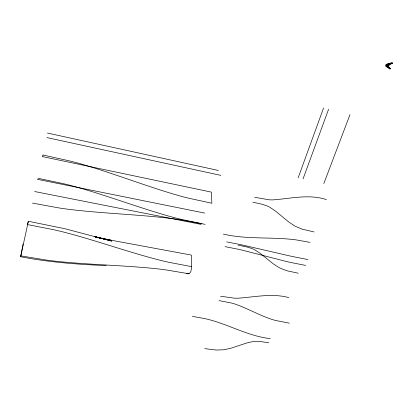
<?xml version="1.0" encoding="UTF-8"?>
<svg xmlns="http://www.w3.org/2000/svg" width="413" height="413" viewBox="0 0 413 413"><rect width="100%" height="100%" fill="white"/><g stroke="black" fill="none" stroke-linecap="round" stroke-linejoin="round"><path stroke-width="0.62" d="M106.162 265.59C77.51 264.377 48.837 262.281 20.655 256.731L23.092 243.907M186.717 273.597C194.017 275.925 190.971 258.662 191.379 255.084L98.898 237.95M20.65 256.726L28.358 221.28L27.32 224.687M298.145 177.843L323.565 107.999M303.034 178.932L328.593 109.264M323.828 183.563L349.971 114.659M392.144 63.406L389.629 64.702A3.159 2.69 -51.3 0 0 389.031 65.471L388.556 66.684L389.237 67.531A21.208 18.213 -49.4 0 1 389.882 68.191L390.156 68.486M392.185 63.303L389.702 64.154L388.261 65.466A2.654 2.261 -51.3 0 0 387.988 65.997L388.008 66.725L388.927 67.536A27.351 23.52 -48.7 0 1 390.115 68.594M392.226 63.199L389.056 64.175L387.249 65.966A0.645 0.552 -51.4 0 0 387.291 66.364L389 67.794A26.917 23.138 -48.7 0 1 390.073 68.697M392.267 63.091C389.567 63.292 383.491 65.61 388.85 67.825A22.509 19.323 -49.1 0 1 390.032 68.801M392.309 62.988C390.223 62.853 382.908 65.058 387.699 67.159A27.666 23.784 -48.6 0 1 389.469 68.46L389.991 68.909M392.35 62.879C388.85 63.215 381.22 64.929 388.411 67.804A25.513 21.92 -48.8 0 1 389.949 69.012M204.734 348.624L216.329 350.048L224.001 349.77L230.913 348.231L246.757 342.996L252.725 341.623A30.433 27.867 -59.9 0 1 255.952 341.365L260.407 341.566L268.755 342.738M270.324 338.645C248.817 336.239 229.767 325.021 209.05 319.621A75.187 41.259 -2 0 0 204.657 318.578L192.422 316.379M289.394 323.173L275.383 320.411A84.061 76.297 71.8 0 1 271.346 319.218C258.92 315.098 247.552 308.361 235.178 304.107A71.046 65.548 -84.7 0 0 231.605 303.059L219.091 300.612M220.594 296.229L234.197 298.14A32.281 20.16 -5.7 0 0 237.676 298.232C254.697 297.107 271.909 293.018 288.821 297.597M20.893 255.879L46.034 260.004A385.298 355.438 69.4 0 0 54.707 261.119C89.141 264.883 123.854 265.187 158.293 268.925A254.702 189.536 -9.9 0 1 166.377 269.983L189.226 273.814M191.529 266.638L168.741 262.27A361.437 328.304 -74.5 0 1 160.848 260.448C127.509 251.982 95.145 240.061 61.795 231.621A275.388 206.515 -2.3 0 0 53.179 229.618L27.764 224.646M298.196 273.194L286.725 270.716L279.518 267.867L273.494 264.01L260.164 253.345L254.811 249.855A32.322 30.438 -67.3 0 0 251.693 248.44L247.124 247.026L238.141 245.152M225.064 246.649L237.088 249.013A182.376 113.281 28.4 0 1 242.426 250.201L286.126 261.414A152.438 64.252 21.8 0 0 292.146 262.761L305.635 265.42M226.665 241.889L238.724 244.253A188.917 72.296 19.7 0 1 244.098 245.394L288.3 255.611A151.168 37.139 16.9 0 0 294.361 256.896L307.907 259.555M32.503 203.103L58.3 207.827A415.37 368.329 75.5 0 0 67.205 209.128C102.491 213.573 138.138 214.347 173.429 218.771A260.613 200.047 -10.2 0 1 181.71 219.995L201.73 223.696M28.358 221.28L64.552 228.647L111.82 241.13M223.361 234.109C245.75 239.339 268.915 237.016 291.624 239.349A53.07 19.344 1.7 0 1 296.358 239.927L310.039 242.379M205.085 224.362L181.854 219.509A384.075 337.844 -78.8 0 1 173.811 217.512C139.764 208.198 106.817 195.292 72.76 186.015A281.212 216.722 -1.6 0 0 63.953 183.8L37.97 178.271M34.609 191.524L201.152 224.404M37.299 179.294L204.75 213.103M314.05 231.941L302.373 229.215L295.037 226.179L288.904 222.122L275.337 210.95L269.885 207.285A33.03 31.181 -74.9 0 0 266.71 205.777L262.059 204.249L252.906 202.179M111.252 240.237L95.258 236.979L111.5 240.572L94.799 236.659L111.722 240.929L94.572 236.546M254.594 197.269L268.827 199.758A34.434 24.692 -10.5 0 0 272.497 199.902C290.458 198.705 308.733 193.795 326.471 199.613M47.459 133.053L218.332 170.461M46.922 137.586L220.8 175.37M43.081 155.04L42.291 156.573L211.43 192.133L211.859 203.237L188.411 198.142A395.912 342.511 -80.2 0 1 180.285 196.046C145.892 186.304 112.656 172.887 78.248 163.176A284.113 221.905 -1.2 0 0 69.348 160.858L43.081 155.04"/></g></svg>
